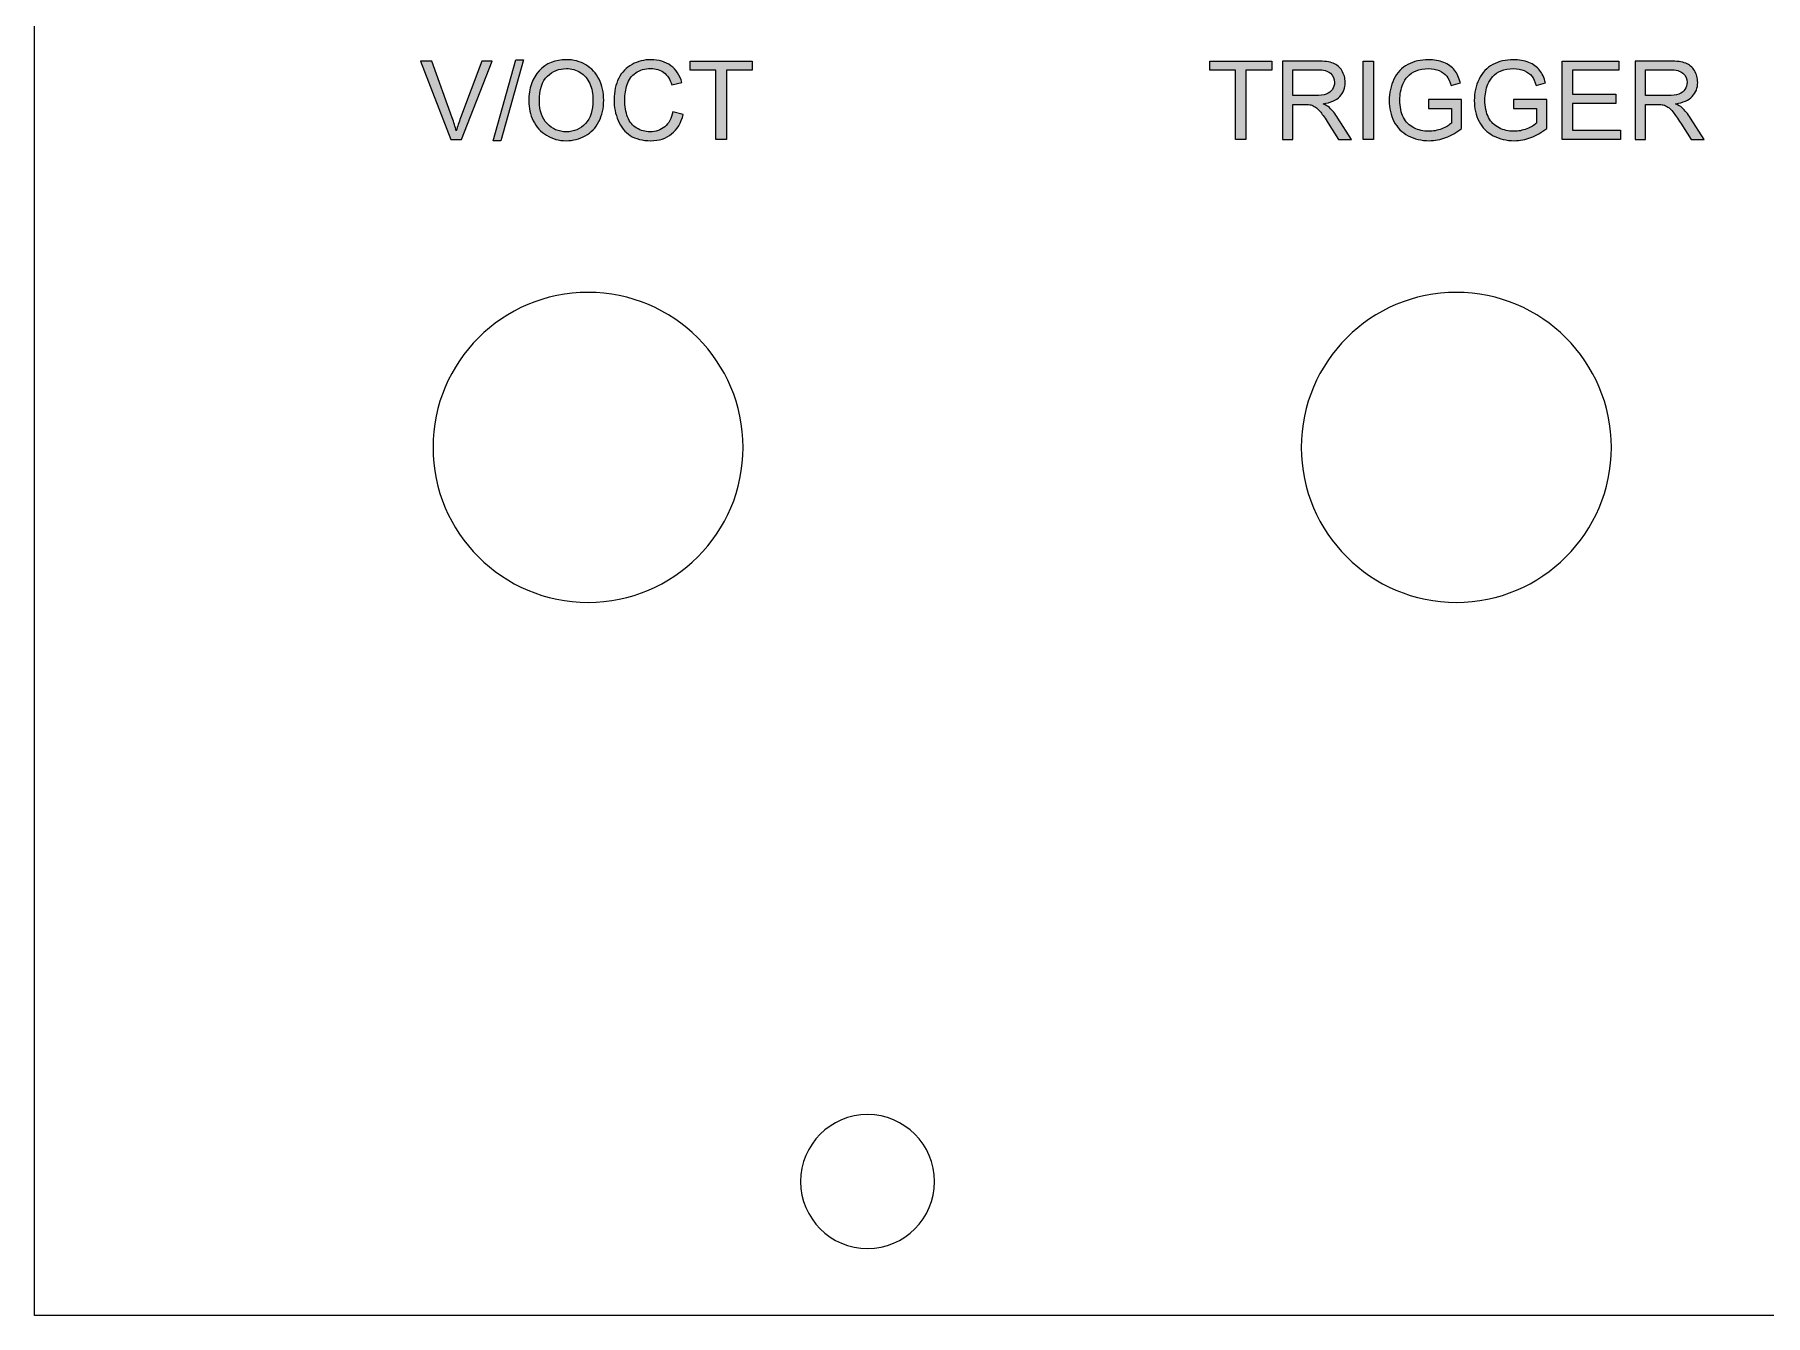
# Model space of a CAD drawing. Header units: inches. Extents: x -54 to 54, y -111 to 111.
# Drawn here: x -53.8 to 2, y -111 to -69.7 of the extents above; entities that cross this region are included whole.
import ezdxf

# ---------------------------------------------------------------- set-up
doc = ezdxf.new("R2010")
doc.units = ezdxf.units.IN
doc.header["$MEASUREMENT"] = 0
doc.layers.add('Decoupe', color=7, linetype='Continuous')
doc.layers.add('Impression', color=7, linetype='Continuous')

# ---------------------------------------------------------------- blocks, each defined once
blk = doc.blocks.new('block 2')
at = {"layer": 'Impression', "true_color": 0xffffff}
h = blk.add_hatch(color=7, dxfattribs=at)
h.dxf.hatch_style = 2
edge = h.paths.add_edge_path()
edge.add_spline(control_points=[(-40.421, -73.064), (-40.421, -73.064), (-41.4, -70.538), (-41.4, -70.538), (-41.4, -70.538), (-41.038, -70.538), (-41.038, -70.538), (-41.038, -70.538), (-40.381, -72.373), (-40.381, -72.373), (-40.329, -72.52), (-40.284, -72.658), (-40.249, -72.786), (-40.21, -72.649), (-40.164, -72.511), (-40.113, -72.373), (-40.113, -72.373), (-39.431, -70.538), (-39.431, -70.538), (-39.431, -70.538), (-39.09, -70.538), (-39.09, -70.538), (-39.09, -70.538), (-40.078, -73.064), (-40.078, -73.064), (-40.078, -73.064), (-40.421, -73.064), (-40.421, -73.064)], knot_values=[0, 0, 0, 0, 1, 1, 1, 2, 2, 2, 3, 3, 3, 4, 4, 4, 5, 5, 5, 6, 6, 6, 7, 7, 7, 8, 8, 8, 9, 9, 9, 9], degree=3, periodic=1)
h = blk.add_hatch(color=7, dxfattribs=at)
h.dxf.hatch_style = 2
h.paths.add_polyline_path([(-39.062, -73.107), (-38.33, -70.495), (-38.082, -70.495), (-38.812, -73.107)])
h = blk.add_hatch(color=7, dxfattribs=at)
h.dxf.hatch_style = 2
edge = h.paths.add_edge_path()
edge.add_spline(control_points=[(-37.911, -71.834), (-37.911, -71.414), (-37.799, -71.087), (-37.574, -70.849), (-37.349, -70.612), (-37.058, -70.494), (-36.702, -70.494), (-36.469, -70.494), (-36.259, -70.549), (-36.072, -70.661), (-35.885, -70.772), (-35.742, -70.927), (-35.643, -71.127), (-35.546, -71.326), (-35.496, -71.552), (-35.496, -71.804), (-35.496, -72.06), (-35.548, -72.29), (-35.651, -72.492), (-35.755, -72.694), (-35.901, -72.847), (-36.091, -72.951), (-36.28, -73.055), (-36.484, -73.107), (-36.704, -73.107), (-36.942, -73.107), (-37.154, -73.049), (-37.341, -72.934), (-37.528, -72.82), (-37.67, -72.663), (-37.767, -72.464), (-37.863, -72.265), (-37.911, -72.055), (-37.911, -71.834)], knot_values=[0, 0, 0, 0, 1, 1, 1, 2, 2, 2, 3, 3, 3, 4, 4, 4, 5, 5, 5, 6, 6, 6, 7, 7, 7, 8, 8, 8, 9, 9, 9, 10, 10, 10, 11, 11, 11, 11], degree=3, periodic=1)
edge = h.paths.add_edge_path()
edge.add_spline(control_points=[(-37.567, -71.839), (-37.567, -72.143), (-37.485, -72.383), (-37.321, -72.558), (-37.158, -72.733), (-36.953, -72.821), (-36.706, -72.821), (-36.454, -72.821), (-36.247, -72.732), (-36.084, -72.555), (-35.922, -72.379), (-35.841, -72.128), (-35.841, -71.803), (-35.841, -71.597), (-35.876, -71.418), (-35.945, -71.265), (-36.014, -71.111), (-36.116, -70.992), (-36.25, -70.908), (-36.384, -70.824), (-36.534, -70.781), (-36.7, -70.781), (-36.937, -70.781), (-37.141, -70.863), (-37.311, -71.025), (-37.482, -71.187), (-37.567, -71.459), (-37.567, -71.839)], knot_values=[0, 0, 0, 0, 1, 1, 1, 2, 2, 2, 3, 3, 3, 4, 4, 4, 5, 5, 5, 6, 6, 6, 7, 7, 7, 8, 8, 8, 9, 9, 9, 9], degree=3, periodic=1)
h = blk.add_hatch(color=7, dxfattribs=at)
h.dxf.hatch_style = 2
edge = h.paths.add_edge_path()
edge.add_spline(control_points=[(-33.264, -72.178), (-33.264, -72.178), (-32.93, -72.263), (-32.93, -72.263), (-33, -72.537), (-33.126, -72.746), (-33.308, -72.891), (-33.49, -73.035), (-33.712, -73.107), (-33.975, -73.107), (-34.247, -73.107), (-34.469, -73.051), (-34.639, -72.94), (-34.81, -72.83), (-34.94, -72.669), (-35.029, -72.459), (-35.118, -72.249), (-35.162, -72.023), (-35.162, -71.782), (-35.162, -71.519), (-35.112, -71.29), (-35.011, -71.094), (-34.911, -70.898), (-34.768, -70.749), (-34.583, -70.648), (-34.397, -70.546), (-34.193, -70.495), (-33.97, -70.495), (-33.718, -70.495), (-33.505, -70.56), (-33.333, -70.688), (-33.161, -70.817), (-33.041, -70.998), (-32.973, -71.231), (-32.973, -71.231), (-33.302, -71.308), (-33.302, -71.308), (-33.36, -71.125), (-33.445, -70.991), (-33.557, -70.907), (-33.668, -70.823), (-33.808, -70.781), (-33.977, -70.781), (-34.171, -70.781), (-34.333, -70.828), (-34.464, -70.921), (-34.594, -71.014), (-34.686, -71.139), (-34.738, -71.296), (-34.791, -71.452), (-34.818, -71.614), (-34.818, -71.78), (-34.818, -71.995), (-34.786, -72.182), (-34.724, -72.343), (-34.661, -72.503), (-34.564, -72.623), (-34.432, -72.702), (-34.3, -72.781), (-34.157, -72.821), (-34.003, -72.821), (-33.816, -72.821), (-33.657, -72.767), (-33.527, -72.659), (-33.398, -72.551), (-33.31, -72.391), (-33.264, -72.178)], knot_values=[0, 0, 0, 0, 1, 1, 1, 2, 2, 2, 3, 3, 3, 4, 4, 4, 5, 5, 5, 6, 6, 6, 7, 7, 7, 8, 8, 8, 9, 9, 9, 10, 10, 10, 11, 11, 11, 12, 12, 12, 13, 13, 13, 14, 14, 14, 15, 15, 15, 16, 16, 16, 17, 17, 17, 18, 18, 18, 19, 19, 19, 20, 20, 20, 21, 21, 21, 22, 22, 22, 22], degree=3, periodic=1)
h = blk.add_hatch(color=7, dxfattribs=at)
h.dxf.hatch_style = 2
h.paths.add_polyline_path([(-31.876, -73.064), (-31.876, -70.836), (-32.708, -70.836), (-32.708, -70.538), (-30.706, -70.538), (-30.706, -70.836), (-31.541, -70.836), (-31.541, -73.064)])
at = {"layer": 'Impression', "lineweight": 0}
for points in [[(-39.062, -73.107), (-38.33, -70.495), (-38.082, -70.495), (-38.812, -73.107), (-39.062, -73.107)], [(-31.876, -73.064), (-31.876, -70.836), (-32.708, -70.836), (-32.708, -70.538), (-30.706, -70.538), (-30.706, -70.836), (-31.541, -70.836), (-31.541, -73.064), (-31.876, -73.064)]]:
    blk.add_lwpolyline(points, dxfattribs=at)
for points, knots in [([(-40.421, -73.064), (-40.421, -73.064), (-41.4, -70.538), (-41.4, -70.538), (-41.4, -70.538), (-41.038, -70.538), (-41.038, -70.538), (-41.038, -70.538), (-40.381, -72.373), (-40.381, -72.373), (-40.329, -72.52), (-40.284, -72.658), (-40.249, -72.786), (-40.21, -72.649), (-40.164, -72.511), (-40.113, -72.373), (-40.113, -72.373), (-39.431, -70.538), (-39.431, -70.538), (-39.431, -70.538), (-39.09, -70.538), (-39.09, -70.538), (-39.09, -70.538), (-40.078, -73.064), (-40.078, -73.064), (-40.078, -73.064), (-40.421, -73.064), (-40.421, -73.064)], [0, 0, 0, 0, 1, 1, 1, 2, 2, 2, 3, 3, 3, 4, 4, 4, 5, 5, 5, 6, 6, 6, 7, 7, 7, 8, 8, 8, 9, 9, 9, 9]), ([(-37.911, -71.834), (-37.911, -71.414), (-37.799, -71.087), (-37.574, -70.849), (-37.349, -70.612), (-37.058, -70.494), (-36.702, -70.494), (-36.469, -70.494), (-36.259, -70.549), (-36.072, -70.661), (-35.885, -70.772), (-35.742, -70.927), (-35.643, -71.127), (-35.546, -71.326), (-35.496, -71.552), (-35.496, -71.804), (-35.496, -72.06), (-35.548, -72.29), (-35.651, -72.492), (-35.755, -72.694), (-35.901, -72.847), (-36.091, -72.951), (-36.28, -73.055), (-36.484, -73.107), (-36.704, -73.107), (-36.942, -73.107), (-37.154, -73.049), (-37.341, -72.934), (-37.528, -72.82), (-37.67, -72.663), (-37.767, -72.464), (-37.863, -72.265), (-37.911, -72.055), (-37.911, -71.834)], [0, 0, 0, 0, 1, 1, 1, 2, 2, 2, 3, 3, 3, 4, 4, 4, 5, 5, 5, 6, 6, 6, 7, 7, 7, 8, 8, 8, 9, 9, 9, 10, 10, 10, 11, 11, 11, 11]), ([(-37.567, -71.839), (-37.567, -72.143), (-37.485, -72.383), (-37.321, -72.558), (-37.158, -72.733), (-36.953, -72.821), (-36.706, -72.821), (-36.454, -72.821), (-36.247, -72.732), (-36.084, -72.555), (-35.922, -72.379), (-35.841, -72.128), (-35.841, -71.803), (-35.841, -71.597), (-35.876, -71.418), (-35.945, -71.265), (-36.014, -71.111), (-36.116, -70.992), (-36.25, -70.908), (-36.384, -70.824), (-36.534, -70.781), (-36.7, -70.781), (-36.937, -70.781), (-37.141, -70.863), (-37.311, -71.025), (-37.482, -71.187), (-37.567, -71.459), (-37.567, -71.839)], [0, 0, 0, 0, 1, 1, 1, 2, 2, 2, 3, 3, 3, 4, 4, 4, 5, 5, 5, 6, 6, 6, 7, 7, 7, 8, 8, 8, 9, 9, 9, 9]), ([(-33.264, -72.178), (-33.264, -72.178), (-32.93, -72.263), (-32.93, -72.263), (-33, -72.537), (-33.126, -72.746), (-33.308, -72.891), (-33.49, -73.035), (-33.712, -73.107), (-33.975, -73.107), (-34.247, -73.107), (-34.469, -73.051), (-34.639, -72.94), (-34.81, -72.83), (-34.94, -72.669), (-35.029, -72.459), (-35.118, -72.249), (-35.162, -72.023), (-35.162, -71.782), (-35.162, -71.519), (-35.112, -71.29), (-35.011, -71.094), (-34.911, -70.898), (-34.768, -70.749), (-34.583, -70.648), (-34.397, -70.546), (-34.193, -70.495), (-33.97, -70.495), (-33.718, -70.495), (-33.505, -70.56), (-33.333, -70.688), (-33.161, -70.817), (-33.041, -70.998), (-32.973, -71.231), (-32.973, -71.231), (-33.302, -71.308), (-33.302, -71.308), (-33.36, -71.125), (-33.445, -70.991), (-33.557, -70.907), (-33.668, -70.823), (-33.808, -70.781), (-33.977, -70.781), (-34.171, -70.781), (-34.333, -70.828), (-34.464, -70.921), (-34.594, -71.014), (-34.686, -71.139), (-34.738, -71.296), (-34.791, -71.452), (-34.818, -71.614), (-34.818, -71.78), (-34.818, -71.995), (-34.786, -72.182), (-34.724, -72.343), (-34.661, -72.503), (-34.564, -72.623), (-34.432, -72.702), (-34.3, -72.781), (-34.157, -72.821), (-34.003, -72.821), (-33.816, -72.821), (-33.657, -72.767), (-33.527, -72.659), (-33.398, -72.551), (-33.31, -72.391), (-33.264, -72.178)], [0, 0, 0, 0, 1, 1, 1, 2, 2, 2, 3, 3, 3, 4, 4, 4, 5, 5, 5, 6, 6, 6, 7, 7, 7, 8, 8, 8, 9, 9, 9, 10, 10, 10, 11, 11, 11, 12, 12, 12, 13, 13, 13, 14, 14, 14, 15, 15, 15, 16, 16, 16, 17, 17, 17, 18, 18, 18, 19, 19, 19, 20, 20, 20, 21, 21, 21, 22, 22, 22, 22])]:
    blk.add_open_spline(points, degree=3, knots=knots, dxfattribs=at)
blk = doc.blocks.new('block 30')
at = {"layer": 'Impression', "true_color": 0xffffff}
h = blk.add_hatch(color=7, dxfattribs=at)
h.dxf.hatch_style = 2
h.paths.add_polyline_path([(-15.121, -73.064), (-15.121, -70.836), (-15.953, -70.836), (-15.953, -70.538), (-13.951, -70.538), (-13.951, -70.836), (-14.787, -70.836), (-14.787, -73.064)])
h = blk.add_hatch(color=7, dxfattribs=at)
h.dxf.hatch_style = 2
edge = h.paths.add_edge_path()
edge.add_spline(control_points=[(-13.603, -73.064), (-13.603, -73.064), (-13.603, -70.538), (-13.603, -70.538), (-13.603, -70.538), (-12.484, -70.538), (-12.484, -70.538), (-12.259, -70.538), (-12.087, -70.561), (-11.97, -70.607), (-11.853, -70.652), (-11.759, -70.732), (-11.69, -70.847), (-11.62, -70.961), (-11.584, -71.089), (-11.584, -71.227), (-11.584, -71.407), (-11.642, -71.557), (-11.758, -71.68), (-11.875, -71.803), (-12.054, -71.881), (-12.296, -71.915), (-12.207, -71.957), (-12.14, -71.999), (-12.094, -72.04), (-11.997, -72.13), (-11.904, -72.242), (-11.817, -72.376), (-11.817, -72.376), (-11.378, -73.064), (-11.378, -73.064), (-11.378, -73.064), (-11.798, -73.064), (-11.798, -73.064), (-11.798, -73.064), (-12.132, -72.538), (-12.132, -72.538), (-12.23, -72.387), (-12.31, -72.271), (-12.373, -72.19), (-12.436, -72.11), (-12.493, -72.054), (-12.543, -72.022), (-12.593, -71.989), (-12.644, -71.967), (-12.695, -71.954), (-12.733, -71.946), (-12.795, -71.942), (-12.882, -71.942), (-12.882, -71.942), (-13.269, -71.942), (-13.269, -71.942), (-13.269, -71.942), (-13.269, -73.064), (-13.269, -73.064), (-13.269, -73.064), (-13.603, -73.064), (-13.603, -73.064)], knot_values=[0, 0, 0, 0, 1, 1, 1, 2, 2, 2, 3, 3, 3, 4, 4, 4, 5, 5, 5, 6, 6, 6, 7, 7, 7, 8, 8, 8, 9, 9, 9, 10, 10, 10, 11, 11, 11, 12, 12, 12, 13, 13, 13, 14, 14, 14, 15, 15, 15, 16, 16, 16, 17, 17, 17, 18, 18, 18, 19, 19, 19, 19], degree=3, periodic=1)
edge = h.paths.add_edge_path()
edge.add_spline(control_points=[(-13.269, -71.653), (-13.269, -71.653), (-12.551, -71.653), (-12.551, -71.653), (-12.398, -71.653), (-12.279, -71.637), (-12.193, -71.606), (-12.106, -71.574), (-12.041, -71.523), (-11.996, -71.454), (-11.951, -71.385), (-11.929, -71.309), (-11.929, -71.227), (-11.929, -71.108), (-11.972, -71.01), (-12.059, -70.933), (-12.146, -70.856), (-12.283, -70.817), (-12.47, -70.817), (-12.47, -70.817), (-13.269, -70.817), (-13.269, -70.817), (-13.269, -70.817), (-13.269, -71.653), (-13.269, -71.653)], knot_values=[0, 0, 0, 0, 1, 1, 1, 2, 2, 2, 3, 3, 3, 4, 4, 4, 5, 5, 5, 6, 6, 6, 7, 7, 7, 8, 8, 8, 8], degree=3, periodic=1)
h = blk.add_hatch(color=7, dxfattribs=at)
h.dxf.hatch_style = 2
h.paths.add_polyline_path([(-11.004, -73.064), (-11.004, -70.538), (-10.67, -70.538), (-10.67, -73.064)])
h = blk.add_hatch(color=7, dxfattribs=at)
h.dxf.hatch_style = 2
edge = h.paths.add_edge_path()
edge.add_spline(control_points=[(-8.899, -72.073), (-8.899, -72.073), (-8.899, -71.777), (-8.899, -71.777), (-8.899, -71.777), (-7.829, -71.775), (-7.829, -71.775), (-7.829, -71.775), (-7.829, -72.712), (-7.829, -72.712), (-7.994, -72.843), (-8.163, -72.942), (-8.337, -73.008), (-8.512, -73.074), (-8.691, -73.107), (-8.875, -73.107), (-9.123, -73.107), (-9.348, -73.054), (-9.551, -72.947), (-9.754, -72.841), (-9.907, -72.687), (-10.01, -72.487), (-10.113, -72.286), (-10.165, -72.061), (-10.165, -71.813), (-10.165, -71.567), (-10.114, -71.338), (-10.011, -71.125), (-9.908, -70.912), (-9.76, -70.754), (-9.567, -70.65), (-9.374, -70.547), (-9.152, -70.495), (-8.901, -70.495), (-8.718, -70.495), (-8.553, -70.525), (-8.406, -70.584), (-8.258, -70.643), (-8.142, -70.725), (-8.058, -70.831), (-7.975, -70.937), (-7.911, -71.075), (-7.867, -71.245), (-7.867, -71.245), (-8.169, -71.327), (-8.169, -71.327), (-8.207, -71.199), (-8.254, -71.098), (-8.31, -71.024), (-8.366, -70.951), (-8.447, -70.892), (-8.551, -70.848), (-8.655, -70.803), (-8.772, -70.781), (-8.899, -70.781), (-9.052, -70.781), (-9.184, -70.804), (-9.295, -70.851), (-9.406, -70.897), (-9.496, -70.959), (-9.565, -71.034), (-9.633, -71.11), (-9.686, -71.194), (-9.724, -71.284), (-9.789, -71.44), (-9.821, -71.61), (-9.821, -71.792), (-9.821, -72.017), (-9.782, -72.206), (-9.704, -72.357), (-9.627, -72.509), (-9.514, -72.622), (-9.366, -72.695), (-9.218, -72.768), (-9.06, -72.805), (-8.894, -72.805), (-8.749, -72.805), (-8.608, -72.777), (-8.47, -72.722), (-8.332, -72.666), (-8.228, -72.606), (-8.157, -72.543), (-8.157, -72.543), (-8.157, -72.073), (-8.157, -72.073), (-8.157, -72.073), (-8.899, -72.073), (-8.899, -72.073)], knot_values=[0, 0, 0, 0, 1, 1, 1, 2, 2, 2, 3, 3, 3, 4, 4, 4, 5, 5, 5, 6, 6, 6, 7, 7, 7, 8, 8, 8, 9, 9, 9, 10, 10, 10, 11, 11, 11, 12, 12, 12, 13, 13, 13, 14, 14, 14, 15, 15, 15, 16, 16, 16, 17, 17, 17, 18, 18, 18, 19, 19, 19, 20, 20, 20, 21, 21, 21, 22, 22, 22, 23, 23, 23, 24, 24, 24, 25, 25, 25, 26, 26, 26, 27, 27, 27, 28, 28, 28, 29, 29, 29, 29], degree=3, periodic=1)
h = blk.add_hatch(color=7, dxfattribs=at)
h.dxf.hatch_style = 2
edge = h.paths.add_edge_path()
edge.add_spline(control_points=[(-6.155, -72.073), (-6.155, -72.073), (-6.155, -71.777), (-6.155, -71.777), (-6.155, -71.777), (-5.085, -71.775), (-5.085, -71.775), (-5.085, -71.775), (-5.085, -72.712), (-5.085, -72.712), (-5.25, -72.843), (-5.419, -72.942), (-5.593, -73.008), (-5.768, -73.074), (-5.947, -73.107), (-6.131, -73.107), (-6.379, -73.107), (-6.604, -73.054), (-6.807, -72.947), (-7.01, -72.841), (-7.163, -72.687), (-7.266, -72.487), (-7.369, -72.286), (-7.421, -72.061), (-7.421, -71.813), (-7.421, -71.567), (-7.37, -71.338), (-7.267, -71.125), (-7.164, -70.912), (-7.016, -70.754), (-6.823, -70.65), (-6.63, -70.547), (-6.408, -70.495), (-6.157, -70.495), (-5.974, -70.495), (-5.809, -70.525), (-5.662, -70.584), (-5.514, -70.643), (-5.398, -70.725), (-5.314, -70.831), (-5.231, -70.937), (-5.167, -71.075), (-5.123, -71.245), (-5.123, -71.245), (-5.425, -71.327), (-5.425, -71.327), (-5.463, -71.199), (-5.51, -71.098), (-5.566, -71.024), (-5.622, -70.951), (-5.703, -70.892), (-5.807, -70.848), (-5.911, -70.803), (-6.028, -70.781), (-6.155, -70.781), (-6.308, -70.781), (-6.44, -70.804), (-6.551, -70.851), (-6.662, -70.897), (-6.752, -70.959), (-6.821, -71.034), (-6.889, -71.11), (-6.942, -71.194), (-6.98, -71.284), (-7.045, -71.44), (-7.077, -71.61), (-7.077, -71.792), (-7.077, -72.017), (-7.038, -72.206), (-6.96, -72.357), (-6.883, -72.509), (-6.77, -72.622), (-6.622, -72.695), (-6.474, -72.768), (-6.316, -72.805), (-6.15, -72.805), (-6.005, -72.805), (-5.864, -72.777), (-5.726, -72.722), (-5.588, -72.666), (-5.484, -72.606), (-5.413, -72.543), (-5.413, -72.543), (-5.413, -72.073), (-5.413, -72.073), (-5.413, -72.073), (-6.155, -72.073), (-6.155, -72.073)], knot_values=[0, 0, 0, 0, 1, 1, 1, 2, 2, 2, 3, 3, 3, 4, 4, 4, 5, 5, 5, 6, 6, 6, 7, 7, 7, 8, 8, 8, 9, 9, 9, 10, 10, 10, 11, 11, 11, 12, 12, 12, 13, 13, 13, 14, 14, 14, 15, 15, 15, 16, 16, 16, 17, 17, 17, 18, 18, 18, 19, 19, 19, 20, 20, 20, 21, 21, 21, 22, 22, 22, 23, 23, 23, 24, 24, 24, 25, 25, 25, 26, 26, 26, 27, 27, 27, 28, 28, 28, 29, 29, 29, 29], degree=3, periodic=1)
h = blk.add_hatch(color=7, dxfattribs=at)
h.dxf.hatch_style = 2
h.paths.add_polyline_path([(-4.586, -73.064), (-4.586, -70.538), (-2.76, -70.538), (-2.76, -70.836), (-4.252, -70.836), (-4.252, -71.61), (-2.855, -71.61), (-2.855, -71.906), (-4.252, -71.906), (-4.252, -72.766), (-2.701, -72.766), (-2.701, -73.064)])
h = blk.add_hatch(color=7, dxfattribs=at)
h.dxf.hatch_style = 2
edge = h.paths.add_edge_path()
edge.add_spline(control_points=[(-2.234, -73.064), (-2.234, -73.064), (-2.234, -70.538), (-2.234, -70.538), (-2.234, -70.538), (-1.115, -70.538), (-1.115, -70.538), (-0.89, -70.538), (-0.719, -70.561), (-0.601, -70.607), (-0.484, -70.652), (-0.391, -70.732), (-0.321, -70.847), (-0.251, -70.961), (-0.216, -71.089), (-0.216, -71.227), (-0.216, -71.407), (-0.274, -71.557), (-0.39, -71.68), (-0.506, -71.803), (-0.685, -71.881), (-0.927, -71.915), (-0.839, -71.957), (-0.771, -71.999), (-0.726, -72.04), (-0.628, -72.13), (-0.535, -72.242), (-0.448, -72.376), (-0.448, -72.376), (-0.009, -73.064), (-0.009, -73.064), (-0.009, -73.064), (-0.429, -73.064), (-0.429, -73.064), (-0.429, -73.064), (-0.763, -72.538), (-0.763, -72.538), (-0.861, -72.387), (-0.942, -72.271), (-1.005, -72.19), (-1.068, -72.11), (-1.124, -72.054), (-1.174, -72.022), (-1.224, -71.989), (-1.275, -71.967), (-1.327, -71.954), (-1.365, -71.946), (-1.427, -71.942), (-1.513, -71.942), (-1.513, -71.942), (-1.9, -71.942), (-1.9, -71.942), (-1.9, -71.942), (-1.9, -73.064), (-1.9, -73.064), (-1.9, -73.064), (-2.234, -73.064), (-2.234, -73.064)], knot_values=[0, 0, 0, 0, 1, 1, 1, 2, 2, 2, 3, 3, 3, 4, 4, 4, 5, 5, 5, 6, 6, 6, 7, 7, 7, 8, 8, 8, 9, 9, 9, 10, 10, 10, 11, 11, 11, 12, 12, 12, 13, 13, 13, 14, 14, 14, 15, 15, 15, 16, 16, 16, 17, 17, 17, 18, 18, 18, 19, 19, 19, 19], degree=3, periodic=1)
edge = h.paths.add_edge_path()
edge.add_spline(control_points=[(-1.9, -71.653), (-1.9, -71.653), (-1.182, -71.653), (-1.182, -71.653), (-1.029, -71.653), (-0.91, -71.637), (-0.824, -71.606), (-0.738, -71.574), (-0.672, -71.523), (-0.627, -71.454), (-0.583, -71.385), (-0.56, -71.309), (-0.56, -71.227), (-0.56, -71.108), (-0.604, -71.01), (-0.69, -70.933), (-0.777, -70.856), (-0.914, -70.817), (-1.101, -70.817), (-1.101, -70.817), (-1.9, -70.817), (-1.9, -70.817), (-1.9, -70.817), (-1.9, -71.653), (-1.9, -71.653)], knot_values=[0, 0, 0, 0, 1, 1, 1, 2, 2, 2, 3, 3, 3, 4, 4, 4, 5, 5, 5, 6, 6, 6, 7, 7, 7, 8, 8, 8, 8], degree=3, periodic=1)
at = {"layer": 'Impression', "lineweight": 0}
for points in [[(-15.121, -73.064), (-15.121, -70.836), (-15.953, -70.836), (-15.953, -70.538), (-13.951, -70.538), (-13.951, -70.836), (-14.787, -70.836), (-14.787, -73.064), (-15.121, -73.064)], [(-11.004, -73.064), (-11.004, -70.538), (-10.67, -70.538), (-10.67, -73.064), (-11.004, -73.064)], [(-4.586, -73.064), (-4.586, -70.538), (-2.76, -70.538), (-2.76, -70.836), (-4.252, -70.836), (-4.252, -71.61), (-2.855, -71.61), (-2.855, -71.906), (-4.252, -71.906), (-4.252, -72.766), (-2.701, -72.766), (-2.701, -73.064), (-4.586, -73.064)]]:
    blk.add_lwpolyline(points, dxfattribs=at)
for points, knots in [([(-13.603, -73.064), (-13.603, -73.064), (-13.603, -70.538), (-13.603, -70.538), (-13.603, -70.538), (-12.484, -70.538), (-12.484, -70.538), (-12.259, -70.538), (-12.087, -70.561), (-11.97, -70.607), (-11.853, -70.652), (-11.759, -70.732), (-11.69, -70.847), (-11.62, -70.961), (-11.584, -71.089), (-11.584, -71.227), (-11.584, -71.407), (-11.642, -71.557), (-11.758, -71.68), (-11.875, -71.803), (-12.054, -71.881), (-12.296, -71.915), (-12.207, -71.957), (-12.14, -71.999), (-12.094, -72.04), (-11.997, -72.13), (-11.904, -72.242), (-11.817, -72.376), (-11.817, -72.376), (-11.378, -73.064), (-11.378, -73.064), (-11.378, -73.064), (-11.798, -73.064), (-11.798, -73.064), (-11.798, -73.064), (-12.132, -72.538), (-12.132, -72.538), (-12.23, -72.387), (-12.31, -72.271), (-12.373, -72.19), (-12.436, -72.11), (-12.493, -72.054), (-12.543, -72.022), (-12.593, -71.989), (-12.644, -71.967), (-12.695, -71.954), (-12.733, -71.946), (-12.795, -71.942), (-12.882, -71.942), (-12.882, -71.942), (-13.269, -71.942), (-13.269, -71.942), (-13.269, -71.942), (-13.269, -73.064), (-13.269, -73.064), (-13.269, -73.064), (-13.603, -73.064), (-13.603, -73.064)], [0, 0, 0, 0, 1, 1, 1, 2, 2, 2, 3, 3, 3, 4, 4, 4, 5, 5, 5, 6, 6, 6, 7, 7, 7, 8, 8, 8, 9, 9, 9, 10, 10, 10, 11, 11, 11, 12, 12, 12, 13, 13, 13, 14, 14, 14, 15, 15, 15, 16, 16, 16, 17, 17, 17, 18, 18, 18, 19, 19, 19, 19]), ([(-13.269, -71.653), (-13.269, -71.653), (-12.551, -71.653), (-12.551, -71.653), (-12.398, -71.653), (-12.279, -71.637), (-12.193, -71.606), (-12.106, -71.574), (-12.041, -71.523), (-11.996, -71.454), (-11.951, -71.385), (-11.929, -71.309), (-11.929, -71.227), (-11.929, -71.108), (-11.972, -71.01), (-12.059, -70.933), (-12.146, -70.856), (-12.283, -70.817), (-12.47, -70.817), (-12.47, -70.817), (-13.269, -70.817), (-13.269, -70.817), (-13.269, -70.817), (-13.269, -71.653), (-13.269, -71.653)], [0, 0, 0, 0, 1, 1, 1, 2, 2, 2, 3, 3, 3, 4, 4, 4, 5, 5, 5, 6, 6, 6, 7, 7, 7, 8, 8, 8, 8]), ([(-8.899, -72.073), (-8.899, -72.073), (-8.899, -71.777), (-8.899, -71.777), (-8.899, -71.777), (-7.829, -71.775), (-7.829, -71.775), (-7.829, -71.775), (-7.829, -72.712), (-7.829, -72.712), (-7.994, -72.843), (-8.163, -72.942), (-8.337, -73.008), (-8.512, -73.074), (-8.691, -73.107), (-8.875, -73.107), (-9.123, -73.107), (-9.348, -73.054), (-9.551, -72.947), (-9.754, -72.841), (-9.907, -72.687), (-10.01, -72.487), (-10.113, -72.286), (-10.165, -72.061), (-10.165, -71.813), (-10.165, -71.567), (-10.114, -71.338), (-10.011, -71.125), (-9.908, -70.912), (-9.76, -70.754), (-9.567, -70.65), (-9.374, -70.547), (-9.152, -70.495), (-8.901, -70.495), (-8.718, -70.495), (-8.553, -70.525), (-8.406, -70.584), (-8.258, -70.643), (-8.142, -70.725), (-8.058, -70.831), (-7.975, -70.937), (-7.911, -71.075), (-7.867, -71.245), (-7.867, -71.245), (-8.169, -71.327), (-8.169, -71.327), (-8.207, -71.199), (-8.254, -71.098), (-8.31, -71.024), (-8.366, -70.951), (-8.447, -70.892), (-8.551, -70.848), (-8.655, -70.803), (-8.772, -70.781), (-8.899, -70.781), (-9.052, -70.781), (-9.184, -70.804), (-9.295, -70.851), (-9.406, -70.897), (-9.496, -70.959), (-9.565, -71.034), (-9.633, -71.11), (-9.686, -71.194), (-9.724, -71.284), (-9.789, -71.44), (-9.821, -71.61), (-9.821, -71.792), (-9.821, -72.017), (-9.782, -72.206), (-9.704, -72.357), (-9.627, -72.509), (-9.514, -72.622), (-9.366, -72.695), (-9.218, -72.768), (-9.06, -72.805), (-8.894, -72.805), (-8.749, -72.805), (-8.608, -72.777), (-8.47, -72.722), (-8.332, -72.666), (-8.228, -72.606), (-8.157, -72.543), (-8.157, -72.543), (-8.157, -72.073), (-8.157, -72.073), (-8.157, -72.073), (-8.899, -72.073), (-8.899, -72.073)], [0, 0, 0, 0, 1, 1, 1, 2, 2, 2, 3, 3, 3, 4, 4, 4, 5, 5, 5, 6, 6, 6, 7, 7, 7, 8, 8, 8, 9, 9, 9, 10, 10, 10, 11, 11, 11, 12, 12, 12, 13, 13, 13, 14, 14, 14, 15, 15, 15, 16, 16, 16, 17, 17, 17, 18, 18, 18, 19, 19, 19, 20, 20, 20, 21, 21, 21, 22, 22, 22, 23, 23, 23, 24, 24, 24, 25, 25, 25, 26, 26, 26, 27, 27, 27, 28, 28, 28, 29, 29, 29, 29]), ([(-6.155, -72.073), (-6.155, -72.073), (-6.155, -71.777), (-6.155, -71.777), (-6.155, -71.777), (-5.085, -71.775), (-5.085, -71.775), (-5.085, -71.775), (-5.085, -72.712), (-5.085, -72.712), (-5.25, -72.843), (-5.419, -72.942), (-5.593, -73.008), (-5.768, -73.074), (-5.947, -73.107), (-6.131, -73.107), (-6.379, -73.107), (-6.604, -73.054), (-6.807, -72.947), (-7.01, -72.841), (-7.163, -72.687), (-7.266, -72.487), (-7.369, -72.286), (-7.421, -72.061), (-7.421, -71.813), (-7.421, -71.567), (-7.37, -71.338), (-7.267, -71.125), (-7.164, -70.912), (-7.016, -70.754), (-6.823, -70.65), (-6.63, -70.547), (-6.408, -70.495), (-6.157, -70.495), (-5.974, -70.495), (-5.809, -70.525), (-5.662, -70.584), (-5.514, -70.643), (-5.398, -70.725), (-5.314, -70.831), (-5.231, -70.937), (-5.167, -71.075), (-5.123, -71.245), (-5.123, -71.245), (-5.425, -71.327), (-5.425, -71.327), (-5.463, -71.199), (-5.51, -71.098), (-5.566, -71.024), (-5.622, -70.951), (-5.703, -70.892), (-5.807, -70.848), (-5.911, -70.803), (-6.028, -70.781), (-6.155, -70.781), (-6.308, -70.781), (-6.44, -70.804), (-6.551, -70.851), (-6.662, -70.897), (-6.752, -70.959), (-6.821, -71.034), (-6.889, -71.11), (-6.942, -71.194), (-6.98, -71.284), (-7.045, -71.44), (-7.077, -71.61), (-7.077, -71.792), (-7.077, -72.017), (-7.038, -72.206), (-6.96, -72.357), (-6.883, -72.509), (-6.77, -72.622), (-6.622, -72.695), (-6.474, -72.768), (-6.316, -72.805), (-6.15, -72.805), (-6.005, -72.805), (-5.864, -72.777), (-5.726, -72.722), (-5.588, -72.666), (-5.484, -72.606), (-5.413, -72.543), (-5.413, -72.543), (-5.413, -72.073), (-5.413, -72.073), (-5.413, -72.073), (-6.155, -72.073), (-6.155, -72.073)], [0, 0, 0, 0, 1, 1, 1, 2, 2, 2, 3, 3, 3, 4, 4, 4, 5, 5, 5, 6, 6, 6, 7, 7, 7, 8, 8, 8, 9, 9, 9, 10, 10, 10, 11, 11, 11, 12, 12, 12, 13, 13, 13, 14, 14, 14, 15, 15, 15, 16, 16, 16, 17, 17, 17, 18, 18, 18, 19, 19, 19, 20, 20, 20, 21, 21, 21, 22, 22, 22, 23, 23, 23, 24, 24, 24, 25, 25, 25, 26, 26, 26, 27, 27, 27, 28, 28, 28, 29, 29, 29, 29]), ([(-2.234, -73.064), (-2.234, -73.064), (-2.234, -70.538), (-2.234, -70.538), (-2.234, -70.538), (-1.115, -70.538), (-1.115, -70.538), (-0.89, -70.538), (-0.719, -70.561), (-0.601, -70.607), (-0.484, -70.652), (-0.391, -70.732), (-0.321, -70.847), (-0.251, -70.961), (-0.216, -71.089), (-0.216, -71.227), (-0.216, -71.407), (-0.274, -71.557), (-0.39, -71.68), (-0.506, -71.803), (-0.685, -71.881), (-0.927, -71.915), (-0.839, -71.957), (-0.771, -71.999), (-0.726, -72.04), (-0.628, -72.13), (-0.535, -72.242), (-0.448, -72.376), (-0.448, -72.376), (-0.009, -73.064), (-0.009, -73.064), (-0.009, -73.064), (-0.429, -73.064), (-0.429, -73.064), (-0.429, -73.064), (-0.763, -72.538), (-0.763, -72.538), (-0.861, -72.387), (-0.942, -72.271), (-1.005, -72.19), (-1.068, -72.11), (-1.124, -72.054), (-1.174, -72.022), (-1.224, -71.989), (-1.275, -71.967), (-1.327, -71.954), (-1.365, -71.946), (-1.427, -71.942), (-1.513, -71.942), (-1.513, -71.942), (-1.9, -71.942), (-1.9, -71.942), (-1.9, -71.942), (-1.9, -73.064), (-1.9, -73.064), (-1.9, -73.064), (-2.234, -73.064), (-2.234, -73.064)], [0, 0, 0, 0, 1, 1, 1, 2, 2, 2, 3, 3, 3, 4, 4, 4, 5, 5, 5, 6, 6, 6, 7, 7, 7, 8, 8, 8, 9, 9, 9, 10, 10, 10, 11, 11, 11, 12, 12, 12, 13, 13, 13, 14, 14, 14, 15, 15, 15, 16, 16, 16, 17, 17, 17, 18, 18, 18, 19, 19, 19, 19]), ([(-1.9, -71.653), (-1.9, -71.653), (-1.182, -71.653), (-1.182, -71.653), (-1.029, -71.653), (-0.91, -71.637), (-0.824, -71.606), (-0.738, -71.574), (-0.672, -71.523), (-0.627, -71.454), (-0.583, -71.385), (-0.56, -71.309), (-0.56, -71.227), (-0.56, -71.108), (-0.604, -71.01), (-0.69, -70.933), (-0.777, -70.856), (-0.914, -70.817), (-1.101, -70.817), (-1.101, -70.817), (-1.9, -70.817), (-1.9, -70.817), (-1.9, -70.817), (-1.9, -71.653), (-1.9, -71.653)], [0, 0, 0, 0, 1, 1, 1, 2, 2, 2, 3, 3, 3, 4, 4, 4, 5, 5, 5, 6, 6, 6, 7, 7, 7, 8, 8, 8, 8])]:
    blk.add_open_spline(points, degree=3, knots=knots, dxfattribs=at)

msp = doc.modelspace()

# ---------------------------------------------------------------- linework, layer by layer
at = {"layer": 'Decoupe', "color": 240, "lineweight": 18, "true_color": 0xed1c24}
msp.add_lwpolyline([(53.848, -110.998), (-53.848, -110.998), (-53.848, 110.998), (53.848, 110.998), (53.848, -110.998)], dxfattribs=at)
for points in [[(-31, -83), (-31, -85.761), (-33.239, -88), (-36, -88), (-38.761, -88), (-41, -85.761), (-41, -83), (-41, -80.239), (-38.761, -78), (-36, -78), (-33.239, -78), (-31, -80.239), (-31, -83)], [(-3, -83), (-3, -85.761), (-5.239, -88), (-8, -88), (-10.762, -88), (-13, -85.761), (-13, -83), (-13, -80.239), (-10.762, -78), (-8, -78), (-5.239, -78), (-3, -80.239), (-3, -83)], [(-24.828, -106.68), (-24.828, -107.872), (-25.795, -108.839), (-26.987, -108.839), (-28.18, -108.839), (-29.146, -107.872), (-29.146, -106.68), (-29.146, -105.488), (-28.18, -104.521), (-26.987, -104.521), (-25.795, -104.521), (-24.828, -105.488), (-24.828, -106.68)]]:
    msp.add_open_spline(points, degree=3, knots=[0, 0, 0, 0, 1, 1, 1, 2, 2, 2, 3, 3, 3, 4, 4, 4, 4], dxfattribs=at)

# ---------------------------------------------------------------- block references
at = {"layer": 'Impression'}
for name in ['block 2', 'block 30']:
    msp.add_blockref(name, (0, 0), dxfattribs=at)

doc.saveas('drawing.dxf')
